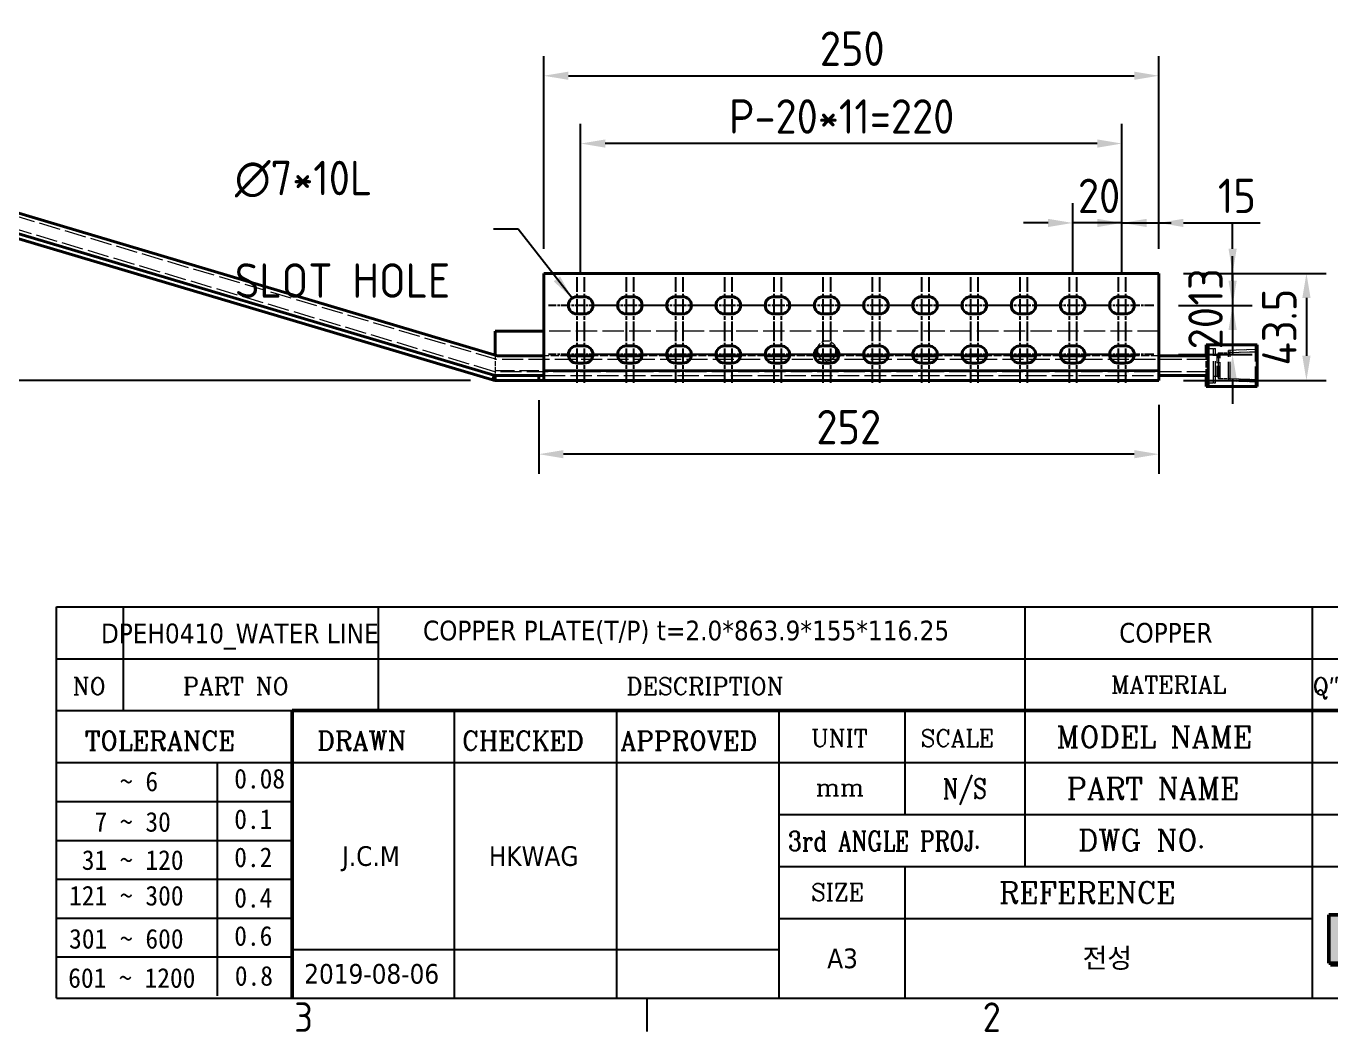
# Model space of a CAD drawing. Header units: millimetres. Extents: x 0 to 1680, y 0 to 1188.
# Drawn here: x 868 to 1398, y 26 to 435 of the extents above; entities that cross this region are included whole.
import ezdxf
from ezdxf.enums import TextEntityAlignment as Align

# ---------------------------------------------------------------- set-up
doc = ezdxf.new("R2010")
doc.units = ezdxf.units.MM
doc.header["$LTSCALE"] = 4
doc.linetypes.add('CHAIN', pattern=[0.3543, 0.2362, -0.0295, 0.0591, -0.0295])
doc.linetypes.add('DASHED', pattern=[0.2067, 0.1654, -0.0413])
doc.layers.get('0').update_dxf_attribs({"color": 3, "lineweight": 25})
for name, color, linetype, lineweight in [('가려진 것(ISO)', 2, 'DASHED', 18), ('가려진 좁은 것(ISO)', 2, 'DASHED', 18), ('가시적인 것(ISO)', 3, 'Continuous', 40), ('가시적인 좁은 것(ISO)', 3, 'Continuous', 35), ('경계(ISO)', 7, 'Continuous', 25), ('기호(ISO)', 5, 'Continuous', 25), ('스케치 형상(ISO)', 3, 'Continuous', 25), ('제목(ISO)', 5, 'Continuous', 50), ('중심 표식(ISO)', 1, 'Continuous', 25), ('치수(ISO)', 2, 'Continuous', 25)]:
    doc.layers.add(name, color=color, linetype=linetype, lineweight=lineweight)
doc.styles.add('HAN_291', font='')
doc.styles.add('RC_284', font='ROMANC.shx')
doc.styles.add('RC_287', font='ROMANC.shx')
doc.styles.add('RC_292', font='ROMANC.shx')
doc.styles.add('문자 텍스트_PSTEK_POSCO', font='isocp.shx')
doc.styles.add('치수 텍스트_PSTEK_POSCO', font='isocp.shx')
doc.styles.add('텍스트 스타일198', font='tahoma.ttf')
doc.styles.add('텍스트 스타일333', font='ROMANC.shx', dxfattribs={"width": 0.8})
doc.styles.get('HAN_291').set_extended_font_data('GulimChe')
doc.dimstyles.new('치수_PSTEK_POSCO', dxfattribs={"dimscale": 4, "dimtxt": 3.5, "dimasz": 2.5, "dimexe": 2, "dimexo": 2.5, "dimgap": 1, "dimtad": 1, "dimrnd": 1e-08, "dimdsep": 46, "dimtxsty": '치수 텍스트_PSTEK_POSCO', "dimcen": 0.09, "dimdle": 10, "dimclrd": 7, "dimclre": 7, "dimclrt": 2, "dimadec": 1, "dimazin": 2, "dimtfac": 1, "dimtmove": 0, "dimatfit": 3, "dimfxl": 0, "dimtolj": 1, "dimlwd": -1, "dimlwe": -1, "dimarcsym": 0})
doc.dimstyles.new('치수_PSTEK_POSCO$7', dxfattribs={"dimscale": 4, "dimtxt": 3.5, "dimasz": 2.5, "dimexe": 2, "dimexo": 2.5, "dimgap": 1, "dimtad": 1, "dimrnd": 1e-08, "dimdsep": 46, "dimtxsty": '치수 텍스트_PSTEK_POSCO', "dimcen": 0.09, "dimdle": 10, "dimclrd": 7, "dimclre": 7, "dimclrt": 2, "dimadec": 1, "dimazin": 2, "dimtfac": 1, "dimtmove": 0, "dimatfit": 3, "dimfxl": 0, "dimtolj": 1, "dimlwd": -1, "dimlwe": -1, "dimarcsym": 0})

# ---------------------------------------------------------------- blocks, each defined once
blk = doc.blocks.new('경계 Default Border')
at = {"layer": '경계(ISO)'}
blk.add_line((280, 10), (280, 6.6), dxfattribs=at)
at = {"layer": '경계(ISO)', "color": 2, "char_height": 3, "attachment_point": 7, "style": '문자 텍스트_PSTEK_POSCO'}
for s, insert in [('3', (244.17, 6.57)), ('2', (314.13, 6.57))]:
    blk.add_mtext(s, dxfattribs=dict(at, insert=insert))
blk = doc.blocks.new('제목 블록 PSTEK')
h = blk.add_hatch(color=1)
edge = h.paths.add_edge_path(flags=0)
edge.add_line((314.22, 19.61), (314.22, 17))
edge.add_line((314.22, 17), (314.35, 17))
edge.add_arc((314.35, 17.65), 0.651, 270, 360)
edge.add_line((315, 17.65), (315, 18.96))
edge.add_arc((314.35, 18.96), 0.651, 0, 90)
edge.add_line((314.35, 19.61), (314.22, 19.61))
edge = h.paths.add_edge_path()
edge.add_arc((314.98, 18.29), 1.97, 270, 450)
edge.add_line((314.98, 20.26), (311.77, 20.26))
edge.add_line((311.77, 20.26), (311.77, 15.34))
edge.add_line((311.77, 15.34), (314.22, 15.34))
edge.add_line((314.22, 15.34), (314.22, 16.32))
edge.add_line((314.22, 16.32), (314.98, 16.32))
h = blk.add_hatch(color=252)
edge = h.paths.add_edge_path()
edge.add_arc((314.98, 18.29), 1.97, 270, 406.8279)
edge.add_arc((315.16, 18.14), 1.97, -90, 53.561, ccw=False)
edge.add_line((315.16, 16.17), (314.4, 16.17))
edge.add_line((314.4, 16.17), (314.4, 15.19))
edge.add_line((314.4, 15.19), (311.94, 15.19))
edge.add_line((311.94, 15.19), (311.94, 15.34))
edge.add_line((311.94, 15.34), (314.22, 15.34))
edge.add_line((314.22, 15.34), (314.22, 16.32))
edge.add_line((314.22, 16.32), (314.98, 16.32))
at = {"color": 180}
for p, q in [((182.48, 11.79), (182.48, 51.57)), ((182.48, 51.57), (372.48, 51.57)), ((189.27, 51.57), (189.27, 41.01)), ((215.22, 41.01), (215.22, 51.57)), ((280.88, 51.57), (280.88, 41.01)), ((310.09, 51.57), (310.09, 41.01)), ((182.48, 46.29), (372.48, 46.29)), ((182.48, 41.01), (206.45, 41.01)), ((222.94, 11.79), (222.94, 41.01)), ((239.43, 11.79), (239.43, 41.01)), ((255.92, 11.79), (255.92, 41.01)), ((268.69, 41.01), (268.69, 30.45)), ((280.88, 41.01), (280.88, 25.17)), ((310.09, 41.01), (310.09, 11.79)), ((182.48, 35.73), (206.45, 35.73)), ((198.86, 12.03), (198.86, 35.73)), ((206.45, 35.73), (372.48, 35.73)), ((182.48, 31.78), (206.45, 31.78)), ((255.92, 30.45), (372.48, 30.45)), ((182.48, 27.83), (206.45, 27.83)), ((182.48, 23.88), (206.45, 23.88)), ((255.92, 25.17), (372.48, 25.17)), ((268.69, 25.17), (268.69, 11.79)), ((182.48, 19.93), (206.45, 19.93)), ((255.92, 19.89), (310.09, 19.89)), ((182.48, 15.98), (206.45, 15.98)), ((206.45, 16.74), (255.92, 16.74)), ((182.48, 11.79), (372.48, 11.79))]:
    blk.add_line(p, q, dxfattribs=at)
at = {"color": 7, "lineweight": 50}
for p, q in [((206.45, 11.79), (206.45, 41.01)), ((206.45, 41.01), (372.48, 41.01))]:
    blk.add_line(p, q, dxfattribs=at)
at = {"color": 7}
for p, q in [((314.98, 20.26), (311.77, 20.26)), ((311.77, 20.26), (311.77, 15.34)), ((314.98, 20.26), (311.77, 20.26)), ((311.77, 20.26), (311.77, 15.34)), ((311.77, 15.34), (314.22, 15.34)), ((311.77, 15.34), (314.22, 15.34)), ((314.22, 15.34), (311.94, 15.34)), ((311.94, 15.34), (311.94, 15.19)), ((311.94, 15.19), (314.4, 15.19))]:
    blk.add_line(p, q, dxfattribs=at)
at = {"color": 1}
for p, q in [((314.98, 20.26), (311.77, 20.26)), ((311.77, 20.26), (311.77, 15.34)), ((311.77, 15.34), (314.22, 15.34))]:
    blk.add_line(p, q, dxfattribs=at)
at = {"layer": '제목(ISO)', "lineweight": 18}
blk.add_line((182.48, 35.73), (182.48, 11.79), dxfattribs=at)
at = {"layer": '제목(ISO)'}
for p, q in [((314.98, 20.26), (311.77, 20.26)), ((311.77, 20.26), (311.77, 15.34)), ((311.77, 15.34), (314.22, 15.34)), ((314.22, 15.34), (311.94, 15.34)), ((311.94, 15.34), (311.94, 15.19)), ((311.94, 15.19), (314.4, 15.19))]:
    blk.add_line(p, q, dxfattribs=at)
at = {"color": 2}
for s, height, style, p in [('NO', 1.742, 'RC_284', (184.14, 42.62)), ('PART NO', 1.742, 'RC_284', (195.34, 42.62)), ('DESCRIPTION', 1.7424, 'RC_284', (240.4, 42.62)), ("Q'TY", 1.742, 'RC_284', (310.14, 42.62)), (' TOLERANCE', 1.9, 'RC_287', (184.09, 37.01)), ('DRAWN', 1.9, 'RC_287', (208.98, 37.01)), ('CHECKED', 1.9, 'RC_287', (223.69, 37.01)), ('APPROVED', 1.9, 'RC_287', (239.78, 37.01)), ('UNIT', 1.742, 'RC_284', (259.17, 37.34)), ('SCALE', 1.742, 'RC_284', (270.29, 37.34)), ('MODEL NAME', 2.178, 'RC_292', (284.1, 37.25)), ('    ~ 6', 2, 'HAN_291', (183.77, 32.82)), ('0.08', 2, 'HAN_291', (200.55, 33.1)), ('mm', 1.742, 'RC_284', (259.65, 32.35)), ('PART NAME', 2.178, 'RC_292', (285.14, 32.03)), ('  7 ~ 30', 2, 'HAN_291', (183.77, 28.71)), ('0.1', 2, 'HAN_291', (200.55, 28.99)), (' DWG NO.', 2.178, 'RC_292', (284.81, 26.75)), (' 31 ~ 120', 2, 'HAN_291', (183.77, 24.83)), ('0.2', 2, 'HAN_291', (200.55, 25.11)), ('121 ~ 300', 2, 'HAN_291', (183.77, 21.21)), ('0.4', 2, 'HAN_291', (200.55, 21)), ('SIZE', 1.742, 'RC_284', (259.17, 21.69)), ('REFERENCE', 2.178, 'RC_292', (278.27, 21.43)), ('301 ~ 600', 2, 'HAN_291', (183.77, 16.83)), ('0.6', 2, 'HAN_291', (200.55, 17.12)), ('601 ~ 1200', 2, 'HAN_291', (183.68, 12.85)), ('0.8', 2, 'HAN_291', (200.61, 13.06))]:
    blk.add_text(s, height=height, dxfattribs=dict(at, style=style)).set_placement(p)
at = {"color": 2, "style": 'RC_284'}
blk.add_text('MATERIAL', height=1.742, dxfattribs=at).set_placement((295.48, 43.65), align=Align.MIDDLE_CENTER)
at = {"color": 7, "style": '텍스트 스타일333', "width": 0.8}
blk.add_text('N/S', height=2, dxfattribs=at).set_placement((274.78, 33.09), align=Align.MIDDLE_CENTER)
at = {"color": 2, "style": '텍스트 스타일333', "width": 0.8}
blk.add_text('3rd ANGLE PROJ.', height=2, dxfattribs=at).set_placement((256.84, 26.76))
at = {"layer": '제목(ISO)', "color": 7, "style": '텍스트 스타일198'}
for tag, p in [('설명_001', (219.73, 48.15)), ('질량\\P3;_001', (350.33, 48.16)), ('부품_번호_001', (187.01, 47.86)), ('재질_001', (290.47, 47.93)), ("3._Q'TY_001", (312.71, 47.92)), ('1._MODEL_NAME_001', (328.51, 37.54)), ('제목_001', (335.81, 32.12)), ('부품_번호_001', (325.66, 26.99)), ('설계자_001', (211.5, 25.23)), ('점검자_001', (226.43, 25.23)), ('시트_크기_001', (260.81, 14.84)), ('프로젝트_001', (286.76, 14.86)), ('작성_날짜_001', (207.66, 13.27))]:
    blk.add_attdef(tag, p, '', height=2, dxfattribs=at)
for tag, p in [('4._COLOR', (327.68, 48.93)), ('엔지니어링_승인자', (247.67, 26.23)), ('점검_날짜', (231.18, 14.27)), ('엔지니어링_승인_날짜', (247.67, 14.27))]:
    blk.add_attdef(tag, text='', height=2, dxfattribs=at).set_placement(p, align=Align.MIDDLE_CENTER)
blk = doc.blocks.new('*D35')
at = {"layer": 'Defpoints', "color": 0}
for p in [(1313.1, 355.13), (1328.1, 334.63), (1313.1, 325.13)]:
    blk.add_point(p, dxfattribs=at)
at = {"layer": '치수(ISO)', "color": 7}
for p, q in [((1313.1, 335.13), (1313.1, 363.13)), ((1328.1, 344.63), (1328.1, 363.13)), ((1303.1, 355.13), (1293.1, 355.13)), ((1313.1, 355.13), (1328.1, 355.13)), ((1338.1, 355.13), (1369.28, 355.13))]:
    blk.add_line(p, q, dxfattribs=at)
for points in [[(1303.1, 356.79), (1303.1, 353.46), (1313.1, 355.13)], [(1338.1, 356.79), (1338.1, 353.46), (1328.1, 355.13)]]:
    blk.add_solid(points, dxfattribs=at)
at = {"layer": '치수(ISO)', "color": 2, "insert": (1352.1, 366.13), "char_height": 14, "attachment_point": 4, "style": '치수 텍스트_PSTEK_POSCO'}
blk.add_mtext('\\A1;15', dxfattribs=at)
blk = doc.blocks.new('*D36')
at = {"layer": 'Defpoints', "color": 0}
for p in [(1293.1, 355.13), (1293.1, 325.13), (1313.1, 325.13)]:
    blk.add_point(p, dxfattribs=at)
at = {"layer": '치수(ISO)', "color": 7}
for p, q in [((1293.1, 335.13), (1293.1, 363.13)), ((1313.1, 335.13), (1313.1, 363.13)), ((1283.1, 355.13), (1273.1, 355.13)), ((1313.1, 355.13), (1293.1, 355.13)), ((1323.1, 355.13), (1333.1, 355.13))]:
    blk.add_line(p, q, dxfattribs=at)
for points in [[(1283.1, 356.79), (1283.1, 353.46), (1293.1, 355.13)], [(1323.1, 356.79), (1323.1, 353.46), (1313.1, 355.13)]]:
    blk.add_solid(points, dxfattribs=at)
at = {"layer": '치수(ISO)', "color": 2, "insert": (1295.22, 366.13), "char_height": 14, "attachment_point": 4, "style": '치수 텍스트_PSTEK_POSCO'}
blk.add_mtext('\\A1;20', dxfattribs=at)
blk = doc.blocks.new('*D37')
at = {"layer": 'Defpoints', "color": 0}
for p in [(1093.1, 387.4), (1093.1, 325.13), (1313.1, 325.13)]:
    blk.add_point(p, dxfattribs=at)
at = {"layer": '치수(ISO)', "color": 7}
for p, q in [((1093.1, 335.13), (1093.1, 395.4)), ((1313.1, 335.13), (1313.1, 395.4)), ((1303.1, 387.4), (1103.1, 387.4))]:
    blk.add_line(p, q, dxfattribs=at)
for points in [[(1103.1, 389.07), (1103.1, 385.73), (1093.1, 387.4)], [(1303.1, 389.07), (1303.1, 385.73), (1313.1, 387.4)]]:
    blk.add_solid(points, dxfattribs=at)
at = {"layer": '치수(ISO)', "color": 2, "insert": (1153.39, 398.4), "char_height": 14, "attachment_point": 4, "style": '치수 텍스트_PSTEK_POSCO'}
blk.add_mtext('\\A1;P-20*11=220', dxfattribs=at)
blk = doc.blocks.new('*D38')
at = {"layer": 'Defpoints', "color": 0}
for p in [(1328.1, 414.95), (1078.1, 334.63), (1328.1, 334.63)]:
    blk.add_point(p, dxfattribs=at)
at = {"layer": '치수(ISO)', "color": 7}
for p, q in [((1078.1, 344.63), (1078.1, 422.95)), ((1328.1, 344.63), (1328.1, 422.95)), ((1088.1, 414.95), (1318.1, 414.95))]:
    blk.add_line(p, q, dxfattribs=at)
for points in [[(1088.1, 416.62), (1088.1, 413.29), (1078.1, 414.95)], [(1318.1, 416.62), (1318.1, 413.29), (1328.1, 414.95)]]:
    blk.add_solid(points, dxfattribs=at)
at = {"layer": '치수(ISO)', "color": 2, "insert": (1190.32, 425.96), "char_height": 14, "attachment_point": 4, "style": '치수 텍스트_PSTEK_POSCO'}
blk.add_mtext('\\A1;250', dxfattribs=at)
blk = doc.blocks.new('*D39')
at = {"layer": 'Defpoints', "color": 0}
for p in [(1328.1, 334.63), (1326.1, 321.63), (1358.1, 321.63)]:
    blk.add_point(p, dxfattribs=at)
at = {"layer": '치수(ISO)', "color": 7}
for p, q in [((1358.1, 344.63), (1358.1, 354.63)), ((1338.1, 334.63), (1366.1, 334.63)), ((1358.1, 334.63), (1358.1, 321.63)), ((1336.1, 321.63), (1366.1, 321.63)), ((1358.1, 311.63), (1358.1, 301.63))]:
    blk.add_line(p, q, dxfattribs=at)
for points in [[(1356.43, 344.63), (1359.77, 344.63), (1358.1, 334.63)], [(1356.43, 311.63), (1359.77, 311.63), (1358.1, 321.63)]]:
    blk.add_solid(points, dxfattribs=at)
at = {"layer": '치수(ISO)', "color": 2, "insert": (1347.1, 321.54), "char_height": 14, "attachment_point": 4, "rotation": 90, "style": '치수 텍스트_PSTEK_POSCO'}
blk.add_mtext('\\A1;13', dxfattribs=at)
blk = doc.blocks.new('*D40')
at = {"layer": 'Defpoints', "color": 0}
for p in [(1326.1, 321.63), (1326.1, 301.63), (1358.1, 301.63)]:
    blk.add_point(p, dxfattribs=at)
at = {"layer": '치수(ISO)', "color": 7}
for p, q in [((1358.1, 331.63), (1358.1, 341.63)), ((1336.1, 321.63), (1366.1, 321.63)), ((1358.1, 321.63), (1358.1, 301.63)), ((1336.1, 301.63), (1366.1, 301.63)), ((1358.1, 291.63), (1358.1, 281.63))]:
    blk.add_line(p, q, dxfattribs=at)
for points in [[(1356.43, 331.63), (1359.77, 331.63), (1358.1, 321.63)], [(1356.43, 291.63), (1359.77, 291.63), (1358.1, 301.63)]]:
    blk.add_solid(points, dxfattribs=at)
at = {"layer": '치수(ISO)', "color": 2, "insert": (1347.1, 303.74), "char_height": 14, "attachment_point": 4, "rotation": 90, "style": '치수 텍스트_PSTEK_POSCO'}
blk.add_mtext('\\A1;20', dxfattribs=at)
blk = doc.blocks.new('*D41')
at = {"layer": 'Defpoints', "color": 0}
for p in [(1328.1, 334.63), (1328.1, 291.13), (1388.1, 291.13)]:
    blk.add_point(p, dxfattribs=at)
at = {"layer": '치수(ISO)', "color": 7}
for p, q in [((1338.1, 334.63), (1396.1, 334.63)), ((1388.1, 324.63), (1388.1, 301.13)), ((1338.1, 291.13), (1396.1, 291.13))]:
    blk.add_line(p, q, dxfattribs=at)
for points in [[(1386.43, 324.63), (1389.77, 324.63), (1388.1, 334.63)], [(1386.43, 301.13), (1389.77, 301.13), (1388.1, 291.13)]]:
    blk.add_solid(points, dxfattribs=at)
at = {"layer": '치수(ISO)', "color": 2, "insert": (1377.1, 297.19), "char_height": 14, "attachment_point": 4, "rotation": 90, "style": '치수 텍스트_PSTEK_POSCO'}
blk.add_mtext('\\A1;43.5', dxfattribs=at)
blk = doc.blocks.new('*D43')
at = {"layer": 'Defpoints', "color": 0}
for p in [(1076.1, 293.13), (1328.1, 291.13), (1076.1, 261.13)]:
    blk.add_point(p, dxfattribs=at)
at = {"layer": '치수(ISO)', "color": 7}
for p, q in [((1076.1, 283.13), (1076.1, 253.13)), ((1328.1, 281.13), (1328.1, 253.13)), ((1318.1, 261.13), (1086.1, 261.13))]:
    blk.add_line(p, q, dxfattribs=at)
for points in [[(1086.1, 262.79), (1086.1, 259.46), (1076.1, 261.13)], [(1318.1, 262.79), (1318.1, 259.46), (1328.1, 261.13)]]:
    blk.add_solid(points, dxfattribs=at)
at = {"layer": '치수(ISO)', "color": 2, "insert": (1188.9, 272.13), "char_height": 14, "attachment_point": 4, "style": '치수 텍스트_PSTEK_POSCO'}
blk.add_mtext('\\A1;252', dxfattribs=at)
blk = doc.blocks.new('*D44')
at = {"layer": 'Defpoints', "color": 0}
for p in [(295.74, 378.63), (344.2, 378.63), (1058.39, 291.13)]:
    blk.add_point(p, dxfattribs=at)
at = {"layer": '치수(ISO)', "color": 7}
for p, q in [((334.2, 378.63), (287.74, 378.63)), ((295.74, 301.13), (295.74, 368.63)), ((1048.39, 291.13), (287.74, 291.13))]:
    blk.add_line(p, q, dxfattribs=at)
for points in [[(294.08, 368.63), (297.41, 368.63), (295.74, 378.63)], [(294.08, 301.13), (297.41, 301.13), (295.74, 291.13)]]:
    blk.add_solid(points, dxfattribs=at)
at = {"layer": '치수(ISO)', "color": 2, "insert": (284.74, 319.89), "char_height": 14, "attachment_point": 4, "rotation": 90, "style": '치수 텍스트_PSTEK_POSCO'}
blk.add_mtext('\\A1;87.5', dxfattribs=at)

msp = doc.modelspace()

# ---------------------------------------------------------------- linework, layer by layer
at = {"layer": '가려진 것(ISO)', "ltscale": 13.208176}
msp.add_line((1058.248, 294.648), (765.186, 381.898), dxfattribs=at)
at = {"layer": '가려진 것(ISO)', "ltscale": 13.179854}
msp.add_line((1059.047, 299.627), (766.613, 386.69), dxfattribs=at)
at = {"layer": '가려진 것(ISO)', "ltscale": 13.146547}
for p, q in [((1328.1, 311.127), (1078.1, 311.127)), ((1078.1, 293.127), (1328.1, 293.127))]:
    msp.add_line(p, q, dxfattribs=at)
at = {"layer": '가려진 것(ISO)', "ltscale": 0.337317}
for p, q in [((1347.391, 304.127), (1348.1, 304.127)), ((1352.391, 302.377), (1353.1, 302.377)), ((1350.391, 301.377), (1351.1, 301.377)), ((1350.391, 292.877), (1351.1, 292.877)), ((1352.391, 291.877), (1353.1, 291.877)), ((1347.391, 290.127), (1348.1, 290.127))]:
    msp.add_line(p, q, dxfattribs=at)
at = {"layer": '가려진 것(ISO)', "ltscale": 1.428422}
for p, q in [((1348.1, 304.127), (1351.1, 304.127)), ((1348.1, 290.127), (1351.1, 290.127))]:
    msp.add_line(p, q, dxfattribs=at)
at = {"layer": '가려진 것(ISO)', "ltscale": 13.298953}
for p, q in [((1350.391, 290.127), (1350.391, 304.127)), ((1351.1, 290.127), (1351.1, 304.127))]:
    msp.add_line(p, q, dxfattribs=at)
at = {"layer": '가려진 것(ISO)', "ltscale": 0.555421}
for p, q in [((1351.79, 301.377), (1352.391, 302.377)), ((1352.499, 301.377), (1353.1, 302.377)), ((1351.79, 292.877), (1352.391, 291.877)), ((1352.499, 292.877), (1353.1, 291.877))]:
    msp.add_line(p, q, dxfattribs=at)
at = {"layer": '가려진 것(ISO)', "ltscale": 9.974215}
for p, q in [((1352.391, 291.877), (1352.391, 302.377)), ((1353.1, 291.877), (1353.1, 302.377))]:
    msp.add_line(p, q, dxfattribs=at)
at = {"layer": '가려진 것(ISO)', "ltscale": 1.904597}
for p, q in [((1353.1, 302.377), (1357.1, 302.377)), ((1353.1, 291.877), (1357.1, 291.877))]:
    msp.add_line(p, q, dxfattribs=at)
at = {"layer": '가려진 것(ISO)', "ltscale": 5.240373}
for p, q in [((1367.391, 303.621), (1356.391, 303.278)), ((1356.391, 302.421), (1367.391, 302.765)), ((1368.1, 303.621), (1357.1, 303.278)), ((1357.1, 302.421), (1368.1, 302.765)), ((1356.391, 291.832), (1367.391, 291.489)), ((1357.1, 291.832), (1368.1, 291.489)), ((1356.391, 290.976), (1367.391, 290.632)), ((1357.1, 290.976), (1368.1, 290.632))]:
    msp.add_line(p, q, dxfattribs=at)
at = {"layer": '가려진 것(ISO)', "ltscale": 11.685823}
for p, q in [((1356.391, 290.976), (1356.391, 303.278)), ((1357.1, 290.976), (1357.1, 303.278))]:
    msp.add_line(p, q, dxfattribs=at)
at = {"layer": '가려진 것(ISO)', "ltscale": 12.288163}
msp.add_line((1367.391, 288.627), (1367.391, 305.627), dxfattribs=at)
at = {"layer": '가려진 것(ISO)', "ltscale": 2.980877}
msp.add_line((1058.391, 301.387), (1058.391, 295.127), dxfattribs=at)
at = {"layer": '가려진 것(ISO)', "ltscale": 12.948313}
msp.add_line((1348.1, 299.627), (1059.047, 299.627), dxfattribs=at)
at = {"layer": '가려진 것(ISO)', "ltscale": 4.778735}
for p, q in [((1088.135, 301.127), (1078.1, 301.127)), ((1328.1, 301.127), (1318.064, 301.127))]:
    msp.add_line(p, q, dxfattribs=at)
at = {"layer": '가려진 것(ISO)', "ltscale": 4.795829}
for p, q in [((1108.135, 301.127), (1098.064, 301.127)), ((1128.135, 301.127), (1118.064, 301.127)), ((1148.135, 301.127), (1138.064, 301.127)), ((1168.135, 301.127), (1158.064, 301.127)), ((1188.135, 301.127), (1178.064, 301.127)), ((1208.135, 301.127), (1198.064, 301.127)), ((1228.135, 301.127), (1218.064, 301.127)), ((1248.135, 301.127), (1238.064, 301.127)), ((1268.135, 301.127), (1258.064, 301.127)), ((1288.135, 301.127), (1278.064, 301.127)), ((1308.135, 301.127), (1298.064, 301.127))]:
    msp.add_line(p, q, dxfattribs=at)
at = {"layer": '가려진 것(ISO)', "ltscale": 3.918974}
msp.add_line((1347.391, 293.127), (1347.391, 301.127), dxfattribs=at)
at = {"layer": '가려진 것(ISO)', "ltscale": 0.666134}
for p, q in [((1351.1, 301.377), (1352.499, 301.377)), ((1351.1, 292.877), (1352.499, 292.877))]:
    msp.add_line(p, q, dxfattribs=at)
at = {"layer": '가려진 것(ISO)', "ltscale": 6.357667}
for p, q in [((1351.79, 292.877), (1351.79, 301.377)), ((1352.499, 292.877), (1352.499, 301.377))]:
    msp.add_line(p, q, dxfattribs=at)
at = {"layer": '가려진 것(ISO)', "ltscale": 1.495845}
msp.add_line((1058.391, 295.127), (1058.391, 293.127), dxfattribs=at)
at = {"layer": '가려진 것(ISO)', "ltscale": 12.977683}
msp.add_line((1348.1, 294.627), (1058.391, 294.627), dxfattribs=at)
at = {"layer": '가려진 것(ISO)', "ltscale": 4.925677}
msp.add_arc((1193.1, 303.127), 4, 15.91308, 164.08692, dxfattribs=at)
at = {"layer": '가려진 것(ISO)', "ltscale": 3.989087}
msp.add_arc((1193.1, 303.127), 4, 210, 330, dxfattribs=at)
at = {"layer": '가려진 것(ISO)', "ltscale": 0.068794}
msp.add_arc((1058.391, 295.127), 0.5, 253.42066, 270, dxfattribs=at)
at = {"layer": '가려진 좁은 것(ISO)', "ltscale": 11.918602}
msp.add_line((1058.391, 295.127), (1078.1, 295.127), dxfattribs=at)
at = {"layer": '가시적인 것(ISO)'}
for p, q in [((1059.265, 301.127), (767.041, 388.128)), ((764.187, 378.544), (1057.25, 291.293)), ((1057.82, 293.21), (764.758, 380.461)), ((1078.1, 295.127), (1078.1, 334.627)), ((1078.1, 334.627), (1328.1, 334.627)), ((1328.1, 334.627), (1328.1, 295.127)), ((1091.6, 325.127), (1094.6, 325.127)), ((1111.6, 325.127), (1114.6, 325.127)), ((1131.6, 325.127), (1134.6, 325.127)), ((1151.6, 325.127), (1154.6, 325.127)), ((1171.6, 325.127), (1174.6, 325.127)), ((1191.6, 325.127), (1194.6, 325.127)), ((1211.6, 325.127), (1214.6, 325.127)), ((1231.6, 325.127), (1234.6, 325.127)), ((1251.6, 325.127), (1254.6, 325.127)), ((1271.6, 325.127), (1274.6, 325.127)), ((1291.6, 325.127), (1294.6, 325.127)), ((1311.6, 325.127), (1314.6, 325.127)), ((1094.6, 318.127), (1091.6, 318.127)), ((1114.6, 318.127), (1111.6, 318.127)), ((1134.6, 318.127), (1131.6, 318.127)), ((1154.6, 318.127), (1151.6, 318.127)), ((1174.6, 318.127), (1171.6, 318.127)), ((1194.6, 318.127), (1191.6, 318.127)), ((1214.6, 318.127), (1211.6, 318.127)), ((1234.6, 318.127), (1231.6, 318.127)), ((1254.6, 318.127), (1251.6, 318.127)), ((1274.6, 318.127), (1271.6, 318.127)), ((1294.6, 318.127), (1291.6, 318.127)), ((1314.6, 318.127), (1311.6, 318.127)), ((1058.391, 311.127), (1058.391, 301.387)), ((1078.1, 311.127), (1058.391, 311.127)), ((1091.6, 305.127), (1094.6, 305.127)), ((1111.6, 305.127), (1114.6, 305.127)), ((1131.6, 305.127), (1134.6, 305.127)), ((1151.6, 305.127), (1154.6, 305.127)), ((1171.6, 305.127), (1174.6, 305.127)), ((1191.6, 305.127), (1194.6, 305.127)), ((1211.6, 305.127), (1214.6, 305.127)), ((1231.6, 305.127), (1234.6, 305.127)), ((1251.6, 305.127), (1254.6, 305.127)), ((1271.6, 305.127), (1274.6, 305.127)), ((1291.6, 305.127), (1294.6, 305.127)), ((1311.6, 305.127), (1314.6, 305.127)), ((1347.391, 305.627), (1348.1, 305.627)), ((1347.391, 301.127), (1347.391, 305.627)), ((1348.1, 305.627), (1368.1, 305.627)), ((1348.1, 288.627), (1348.1, 305.627)), ((1368.1, 288.627), (1368.1, 305.627)), ((1078.1, 301.127), (1059.265, 301.127)), ((1098.064, 301.127), (1088.135, 301.127)), ((1094.6, 298.127), (1091.6, 298.127)), ((1118.064, 301.127), (1108.135, 301.127)), ((1114.6, 298.127), (1111.6, 298.127)), ((1138.064, 301.127), (1128.135, 301.127)), ((1134.6, 298.127), (1131.6, 298.127)), ((1158.064, 301.127), (1148.135, 301.127)), ((1154.6, 298.127), (1151.6, 298.127)), ((1178.064, 301.127), (1168.135, 301.127)), ((1174.6, 298.127), (1171.6, 298.127)), ((1198.064, 301.127), (1188.135, 301.127)), ((1194.6, 298.127), (1191.6, 298.127)), ((1218.064, 301.127), (1208.135, 301.127)), ((1214.6, 298.127), (1211.6, 298.127)), ((1238.064, 301.127), (1228.135, 301.127)), ((1234.6, 298.127), (1231.6, 298.127)), ((1258.064, 301.127), (1248.135, 301.127)), ((1254.6, 298.127), (1251.6, 298.127)), ((1278.064, 301.127), (1268.135, 301.127)), ((1274.6, 298.127), (1271.6, 298.127)), ((1298.064, 301.127), (1288.135, 301.127)), ((1294.6, 298.127), (1291.6, 298.127)), ((1318.064, 301.127), (1308.135, 301.127)), ((1314.6, 298.127), (1311.6, 298.127)), ((1348.1, 301.127), (1328.1, 301.127)), ((1076.1, 293.127), (1058.391, 293.127)), ((1076.1, 293.127), (1078.1, 293.127)), ((1076.1, 291.127), (1076.1, 293.127)), ((1078.1, 295.127), (1078.1, 291.127)), ((1328.1, 291.127), (1328.1, 295.127)), ((1348.1, 293.127), (1328.1, 293.127)), ((1347.391, 288.627), (1347.391, 293.127)), ((1058.391, 291.127), (1076.1, 291.127)), ((1078.1, 291.127), (1076.1, 291.127)), ((1328.1, 291.127), (1078.1, 291.127)), ((1347.391, 288.627), (1348.1, 288.627)), ((1348.1, 288.627), (1368.1, 288.627))]:
    msp.add_line(p, q, dxfattribs=at)
for centre, radius, start, end in [((1091.6, 321.627), 3.5, 90, 270), ((1094.6, 321.627), 3.5, 270, 90), ((1111.6, 321.627), 3.5, 90, 270), ((1114.6, 321.627), 3.5, 270, 90), ((1131.6, 321.627), 3.5, 90, 270), ((1134.6, 321.627), 3.5, 270, 90), ((1151.6, 321.627), 3.5, 90, 270), ((1154.6, 321.627), 3.5, 270, 90), ((1171.6, 321.627), 3.5, 90, 270), ((1174.6, 321.627), 3.5, 270, 90), ((1191.6, 321.627), 3.5, 90, 270), ((1194.6, 321.627), 3.5, 270, 90), ((1211.6, 321.627), 3.5, 90, 270), ((1214.6, 321.627), 3.5, 270, 90), ((1231.6, 321.627), 3.5, 90, 270), ((1234.6, 321.627), 3.5, 270, 90), ((1251.6, 321.627), 3.5, 90, 270), ((1254.6, 321.627), 3.5, 270, 90), ((1271.6, 321.627), 3.5, 90, 270), ((1274.6, 321.627), 3.5, 270, 90), ((1291.6, 321.627), 3.5, 90, 270), ((1294.6, 321.627), 3.5, 270, 90), ((1311.6, 321.627), 3.5, 90, 270), ((1314.6, 321.627), 3.5, 270, 90), ((1091.6, 301.627), 3.5, 90, 270), ((1094.6, 301.627), 3.5, 270, 90), ((1111.6, 301.627), 3.5, 90, 270), ((1114.6, 301.627), 3.5, 270, 90), ((1131.6, 301.627), 3.5, 90, 270), ((1134.6, 301.627), 3.5, 270, 90), ((1151.6, 301.627), 3.5, 90, 270), ((1154.6, 301.627), 3.5, 270, 90), ((1171.6, 301.627), 3.5, 90, 270), ((1174.6, 301.627), 3.5, 270, 90), ((1191.6, 301.627), 3.5, 90, 270), ((1193.1, 303.127), 4, 164.08692, 210), ((1194.6, 301.627), 3.5, 270, 90), ((1193.1, 303.127), 4, 330, 15.91308), ((1211.6, 301.627), 3.5, 90, 270), ((1214.6, 301.627), 3.5, 270, 90), ((1231.6, 301.627), 3.5, 90, 270), ((1234.6, 301.627), 3.5, 270, 90), ((1251.6, 301.627), 3.5, 90, 270), ((1254.6, 301.627), 3.5, 270, 90), ((1271.6, 301.627), 3.5, 90, 270), ((1274.6, 301.627), 3.5, 270, 90), ((1291.6, 301.627), 3.5, 90, 270), ((1294.6, 301.627), 3.5, 270, 90), ((1311.6, 301.627), 3.5, 90, 270), ((1314.6, 301.627), 3.5, 270, 90), ((1058.391, 295.127), 2, 253.42066, 270), ((1058.391, 295.127), 4, 253.42066, 270)]:
    msp.add_arc(centre, radius, start, end, dxfattribs=at)
at = {"layer": '가시적인 좁은 것(ISO)'}
for p, q in [((1057.82, 293.21), (1057.25, 291.293)), ((1058.391, 293.127), (1058.391, 291.127)), ((1078.1, 295.127), (1328.1, 295.127))]:
    msp.add_line(p, q, dxfattribs=at)
at = {"layer": '스케치 형상(ISO)'}
for p in [(1057.25, 291.293), (1058.391, 291.127)]:
    msp.add_line(p, (1057.808, 291.127), dxfattribs=at)
at = {"layer": '중심 표식(ISO)', "linetype": 'CHAIN', "ltscale": 6.389343}
for p, q in [((1091.6, 333.127), (1091.6, 310.127)), ((1094.6, 333.127), (1094.6, 310.127)), ((1111.6, 333.127), (1111.6, 310.127)), ((1114.6, 333.127), (1114.6, 310.127)), ((1131.6, 333.127), (1131.6, 310.127)), ((1134.6, 333.127), (1134.6, 310.127)), ((1151.6, 333.127), (1151.6, 310.127)), ((1154.6, 333.127), (1154.6, 310.127)), ((1171.6, 333.127), (1171.6, 310.127)), ((1174.6, 333.127), (1174.6, 310.127)), ((1191.6, 333.127), (1191.6, 310.127)), ((1194.6, 333.127), (1194.6, 310.127)), ((1211.6, 333.127), (1211.6, 310.127)), ((1214.6, 333.127), (1214.6, 310.127)), ((1231.6, 333.127), (1231.6, 310.127)), ((1234.6, 333.127), (1234.6, 310.127)), ((1251.6, 333.127), (1251.6, 310.127)), ((1254.6, 333.127), (1254.6, 310.127)), ((1271.6, 333.127), (1271.6, 310.127)), ((1274.6, 333.127), (1274.6, 310.127)), ((1291.6, 333.127), (1291.6, 310.127)), ((1294.6, 333.127), (1294.6, 310.127)), ((1311.6, 333.127), (1311.6, 310.127)), ((1314.6, 333.127), (1314.6, 310.127)), ((1091.6, 313.127), (1091.6, 290.127)), ((1094.6, 313.127), (1094.6, 290.127)), ((1111.6, 313.127), (1111.6, 290.127)), ((1114.6, 313.127), (1114.6, 290.127)), ((1131.6, 313.127), (1131.6, 290.127)), ((1134.6, 313.127), (1134.6, 290.127)), ((1151.6, 313.127), (1151.6, 290.127)), ((1154.6, 313.127), (1154.6, 290.127)), ((1171.6, 313.127), (1171.6, 290.127)), ((1174.6, 313.127), (1174.6, 290.127)), ((1191.6, 313.127), (1191.6, 290.127)), ((1194.6, 313.127), (1194.6, 290.127)), ((1211.6, 313.127), (1211.6, 290.127)), ((1214.6, 313.127), (1214.6, 290.127)), ((1231.6, 313.127), (1231.6, 290.127)), ((1234.6, 313.127), (1234.6, 290.127)), ((1251.6, 313.127), (1251.6, 290.127)), ((1254.6, 313.127), (1254.6, 290.127)), ((1271.6, 313.127), (1271.6, 290.127)), ((1274.6, 313.127), (1274.6, 290.127)), ((1291.6, 313.127), (1291.6, 290.127)), ((1294.6, 313.127), (1294.6, 290.127)), ((1311.6, 313.127), (1311.6, 290.127)), ((1314.6, 313.127), (1314.6, 290.127))]:
    msp.add_line(p, q, dxfattribs=at)
at = {"layer": '중심 표식(ISO)', "linetype": 'CHAIN', "ltscale": 4.028027}
for p, q in [((1094.6, 321.627), (1080.1, 321.627)), ((1106.1, 321.627), (1091.6, 321.627)), ((1114.6, 321.627), (1100.1, 321.627)), ((1126.1, 321.627), (1111.6, 321.627)), ((1134.6, 321.627), (1120.1, 321.627)), ((1146.1, 321.627), (1131.6, 321.627)), ((1154.6, 321.627), (1140.1, 321.627)), ((1166.1, 321.627), (1151.6, 321.627)), ((1174.6, 321.627), (1160.1, 321.627)), ((1186.1, 321.627), (1171.6, 321.627)), ((1194.6, 321.627), (1180.1, 321.627)), ((1206.1, 321.627), (1191.6, 321.627)), ((1214.6, 321.627), (1200.1, 321.627)), ((1226.1, 321.627), (1211.6, 321.627)), ((1234.6, 321.627), (1220.1, 321.627)), ((1246.1, 321.627), (1231.6, 321.627)), ((1254.6, 321.627), (1240.1, 321.627)), ((1266.1, 321.627), (1251.6, 321.627)), ((1274.6, 321.627), (1260.1, 321.627)), ((1286.1, 321.627), (1271.6, 321.627)), ((1294.6, 321.627), (1280.1, 321.627)), ((1306.1, 321.627), (1291.6, 321.627)), ((1314.6, 321.627), (1300.1, 321.627)), ((1326.1, 321.627), (1311.6, 321.627)), ((1094.6, 301.627), (1080.1, 301.627)), ((1106.1, 301.627), (1091.6, 301.627)), ((1114.6, 301.627), (1100.1, 301.627)), ((1126.1, 301.627), (1111.6, 301.627)), ((1134.6, 301.627), (1120.1, 301.627)), ((1146.1, 301.627), (1131.6, 301.627)), ((1154.6, 301.627), (1140.1, 301.627)), ((1166.1, 301.627), (1151.6, 301.627)), ((1174.6, 301.627), (1160.1, 301.627)), ((1186.1, 301.627), (1171.6, 301.627)), ((1194.6, 301.627), (1180.1, 301.627)), ((1206.1, 301.627), (1191.6, 301.627)), ((1214.6, 301.627), (1200.1, 301.627)), ((1226.1, 301.627), (1211.6, 301.627)), ((1234.6, 301.627), (1220.1, 301.627)), ((1246.1, 301.627), (1231.6, 301.627)), ((1254.6, 301.627), (1240.1, 301.627)), ((1266.1, 301.627), (1251.6, 301.627)), ((1274.6, 301.627), (1260.1, 301.627)), ((1286.1, 301.627), (1271.6, 301.627)), ((1294.6, 301.627), (1280.1, 301.627)), ((1306.1, 301.627), (1291.6, 301.627)), ((1314.6, 301.627), (1300.1, 301.627)), ((1326.1, 301.627), (1311.6, 301.627))]:
    msp.add_line(p, q, dxfattribs=at)

# ---------------------------------------------------------------- block references
at = {"xscale": 4, "yscale": 4, "zscale": 4}
msp.add_blockref('경계 Default Border', (0, 0), dxfattribs=at)
ref = msp.add_blockref('제목 블록 PSTEK', (150.097, -7.164), dxfattribs=dict(xscale=4, yscale=4, zscale=4))
ref.add_attrib('설계자_001', 'J.C.M', (996.096, 93.768), dxfattribs={"layer": '제목(ISO)', "color": 7, "height": 8, "style": '텍스트 스타일198'})
ref.add_attrib('점검자_001', 'HKWAG', (1055.81, 93.774), dxfattribs={"layer": '제목(ISO)', "color": 7, "height": 8, "style": '텍스트 스타일198'})
ref.add_attrib('프로젝트_001', '전성', (1297.138, 52.29), dxfattribs={"layer": '제목(ISO)', "color": 7, "height": 8, "style": '텍스트 스타일198'})
ref.add_attrib('시트_크기_001', 'A3', (1193.325, 52.188), dxfattribs={"layer": '제목(ISO)', "color": 7, "height": 8, "style": '텍스트 스타일198'})
ref.add_attrib('작성_날짜_001', '2019-08-06', (980.743, 45.9), dxfattribs={"layer": '제목(ISO)', "color": 7, "height": 8, "style": '텍스트 스타일198'})
ref.add_attrib('재질_001', 'COPPER', (1311.995, 184.537), dxfattribs={"layer": '제목(ISO)', "color": 7, "height": 8, "style": '텍스트 스타일198'})
ref.add_attrib('설명_001', 'COPPER PLATE(T/P) t=2.0*863.9*155*116.25', (1029.014, 185.453), dxfattribs={"layer": '제목(ISO)', "color": 7, "height": 8, "style": '텍스트 스타일198'})
ref.add_attrib('부품_번호_001', 'DPEH0410_WATER LINE', (898.118, 184.281), dxfattribs={"layer": '제목(ISO)', "color": 7, "height": 8, "style": '텍스트 스타일198'})

# ---------------------------------------------------------------- texts
at = {"layer": '기호(ISO)', "color": 2, "insert": (952.565, 352.548), "char_height": 14, "width": 101.15376, "attachment_point": 4, "line_spacing_factor": 1.78626, "style": '치수 텍스트_PSTEK_POSCO'}
msp.add_mtext('{\\fAIGDT|b0|i0;\\H14.0000;n\\fisocp|b0|i0;\\H14.0000;7*10L\\PSLOT HOLE}', dxfattribs=at)

# ---------------------------------------------------------------- dimensions: what is measured, and where the dimension line sits
at = {"layer": '치수(ISO)', "color": 7}
for base, p1, p2, angle, override, picture, middle in [((1328.1, 414.954), (1078.1, 334.627), (1328.1, 334.627), 180, {"dimdec": 2, "dimtp": 0, "dimtm": 0, "dimtdec": 2, "dimtofl": 0, "dimatfit": 1}, '*D38', (1203.1, 414.954)), ((295.745, 378.627), (1058.391, 291.127), (344.2, 378.627), 270, {"dimdec": 2, "dimtp": 0, "dimtm": 0, "dimtdec": 2, "dimtofl": 0, "dimatfit": 1}, '*D44', (295.745, 334.877)), ((1293.1, 355.127), (1313.1, 325.127), (1293.1, 325.127), 180, {"dimdec": 2, "dimtp": 0, "dimtm": 0, "dimtdec": 2, "dimtofl": 1, "dimatfit": 1}, '*D36', (1303.1, 355.127)), ((1313.1, 355.127), (1328.1, 334.627), (1313.1, 325.127), 180, {"dimdec": 2, "dimtp": 0, "dimtm": 0, "dimtdec": 2, "dimtofl": 1, "dimatfit": 1}, '*D35', (1358.69, 355.127)), ((1358.1, 321.627), (1328.1, 334.627), (1326.1, 321.627), 90, {"dimdec": 2, "dimtp": 0, "dimtm": 0, "dimtdec": 2, "dimtofl": 1, "dimatfit": 1}, '*D39', (1358.1, 328.127)), ((1358.1, 301.627), (1326.1, 321.627), (1326.1, 301.627), 90, {"dimdec": 2, "dimtp": 0, "dimtm": 0, "dimtdec": 2, "dimtofl": 1, "dimatfit": 1}, '*D40', (1358.1, 311.627)), ((1388.1, 291.127), (1328.1, 334.627), (1328.1, 291.127), 270, {"dimdec": 2, "dimtp": 0, "dimtm": 0, "dimtdec": 2, "dimtofl": 0, "dimatfit": 1}, '*D41', (1388.1, 312.877)), ((1076.1, 261.127), (1328.1, 291.127), (1076.1, 293.127), 180, {"dimdec": 2, "dimtp": 0, "dimtm": 0, "dimtdec": 2, "dimtofl": 0, "dimatfit": 1}, '*D43', (1202.1, 261.127))]:
    dim = msp.add_linear_dim(base=base, p1=p1, p2=p2, angle=angle, dimstyle='치수_PSTEK_POSCO', override=override, dxfattribs=at)
    dim.commit()
    dim.dimension.update_dxf_attribs({"geometry": picture, "text_midpoint": middle, "dimtype": 160})
dim = msp.add_linear_dim(base=(1093.1, 387.4), p1=(1313.1, 325.127), p2=(1093.1, 325.127), angle=180, text='P-20*11=<>', dimstyle='치수_PSTEK_POSCO', override={"dimdec": 2, "dimtp": 0, "dimtm": 0, "dimtdec": 2, "dimtofl": 0, "dimatfit": 1}, dxfattribs=at)
dim.commit()
dim.dimension.update_dxf_attribs({"geometry": '*D37', "text_midpoint": (1203.1, 387.4), "dimtype": 160})

# ---------------------------------------------------------------- leaders
at = {"layer": '기호(ISO)', "color": 7, "annotation_type": 0, "has_hookline": 1, "hookline_direction": 1, "text_width": 96.628}
msp.add_leader([(1089.604, 324.503), (1067.719, 352.548), (1057.719, 352.548)], dimstyle='치수_PSTEK_POSCO$7', override={"dimtad": 0}, dxfattribs=at)

doc.saveas('drawing.dxf')
